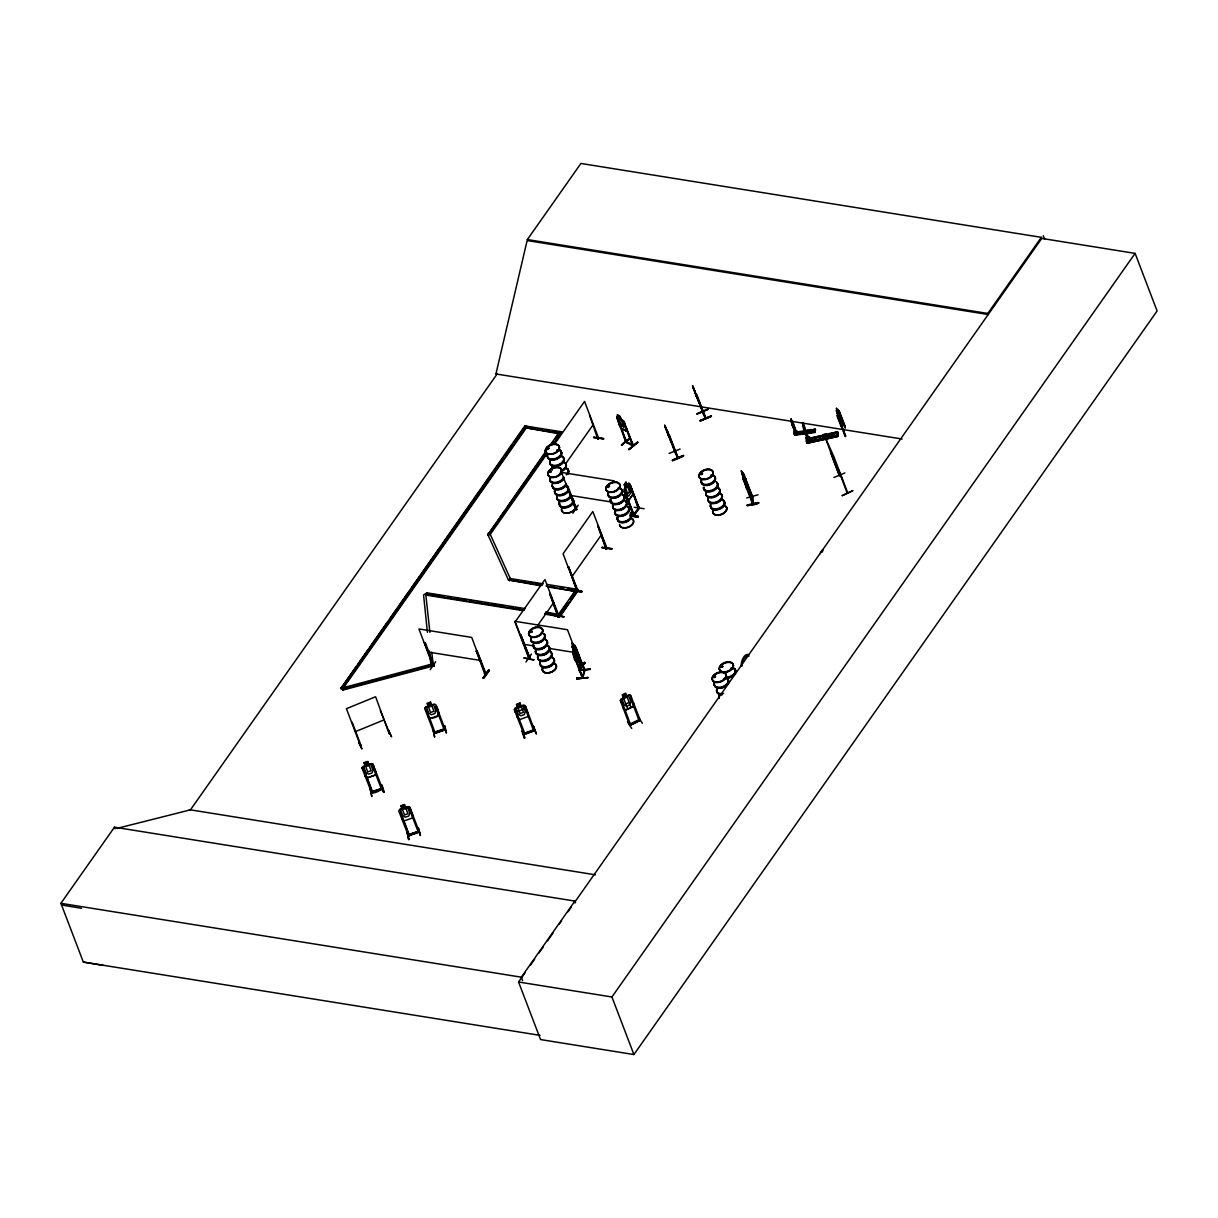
<?xml version="1.0" encoding="UTF-8"?>
<svg xmlns="http://www.w3.org/2000/svg" width="1218" height="1218" viewBox="0 0 1218 1218"><rect width="100%" height="100%" fill="white"/><g stroke="black" fill="none" stroke-linecap="round" stroke-linejoin="round"><path stroke-width="1.5" d="M790.741 419.829L791.243 418.946M794.319 432.116L795.369 432.116M794.121 431.674L794.669 433.715M432.649 665.15L433.943 664.967L432.832 664.83M432.969 666.002L418.931 628.945L471.716 637.41L485.693 674.498C487.185 672.595 482.8 673.447 485.632 673.615M432.999 664.83L434.263 665.85L433.212 665.637M484.52 673.493L485.723 673.326M529.586 657.187L528.414 657.415L529.419 657.644M528.734 658.299L529.739 658.42L521.045 635.08L520.04 635.248L520.939 635.385M575.596 509.489L576.83 509.246L575.414 508.287M580.301 665.789L581.595 665.591L580.301 665.789L580.666 666.672L577.789 658.938M580.788 666.657L577.987 658.664M794.699 434.445L815.146 431.598L794.669 434.308M815.421 430.076L794.989 433.136L794.669 431.172L796.739 430.898L796.633 434.552L796.298 433.349L794.197 433.821L796.298 433.349M794.989 433.136L815.314 429.254L813.243 429.528L812.771 432.177M795.08 432.314L794.623 435.252L814.994 432.512L815.512 429.497L794.943 432.177L794.532 434.415L815.146 431.598M815.36 430.396L794.806 432.892M815.329 430.106L794.943 432.694M527.957 716.428L528.11 713.154L528.094 716.489L519.538 719.64L517.178 717.189M375.829 771.77L375.783 774.983L367.166 777.952L364.837 775.561M438.465 715.484L438.495 712.286M807.656 437.81L807.245 437.734M794.212 432.223L794.852 433.684M794.989 432.877L794.166 431.218L794.532 432.009M528.688 657.933L530.028 658.101L520.71 635.035L529.678 658.436M528.962 658.679L514.696 621.256L567.481 629.721L574.013 646.971M576.86 590.76L577.713 590.091L568.562 567.009L576.769 590.806L577.804 590.075L577.21 590.882L563.066 553.794L592.816 511.53L607.036 548.526L606.336 547.567L605.727 548.45M554.814 443.687L584.549 401.422L598.738 438.541L598.129 439.241L597.855 437.612M606.96 548.572L606.046 549.288L606.655 548.404M845.201 436.577L838.471 418.155L845.642 435.8M838.867 418.079L838.426 418.855M839.278 411.867L845.353 427.807M806.011 437.262L806.712 441.007M805.616 438.267L807.443 437.764M634.289 515.321L625.154 492.148L633.725 516.021L633.68 514.255M633.893 515.869L639.343 508.134L630.117 485.099L638.339 508.926L638.643 507.206M845.596 436.501L837.725 415.917L836.401 408.319L840.1 416.251L840.694 422.189L839.735 421.2M836.583 410.908L836.705 409.37M836.949 411.851L837.055 410.314M842.095 420.865L840.953 417.195L842.095 420.865L841.516 426.909L837.482 417.272L838.182 409.69M841.516 426.909L841.927 420.865M576.784 678.913L588.066 677.604L576.738 678.076M588.005 677.65L576.738 678.045M582.387 677.36L573.236 651.889C572.597 645.403 573.069 660.628 575.733 660.856M584.99 670.037L575.733 647.108L584.305 670.951L584.168 669.245L585.021 670.098L582.752 678.015L573.739 654.249M430.182 669.687L435.694 661.755M525.963 661.998L531.474 654.066M578.23 505.211L572.871 513.235M627.407 721.741L631.685 728.44M790.924 419.236L790.969 420.484M521.959 731.302L524.44 738.215L522.568 731.089M522.446 731.059L524.943 737.941M522.324 730.678L524.471 738.184M751.932 496.7L752.328 495.772L753.181 504.115L742.98 477.014M753.196 503.445L752.282 503.293L752.435 496.411M752.557 503.597L752.419 496.837M370.272 789.249L371.84 796.602L370.226 789.279M408.639 839.598L407.025 831.818L408.669 839.537M409.05 838.943L407.025 831.818M432.588 730.039L433.029 729.369L434.643 737.164L433.212 729.841M625.473 487.626L624.286 484.764L626.022 482.161L624.195 484.764L625.276 487.596L623.936 491.219L628.549 500.598M839.354 474.426L839.4 475.781L825.545 438.252L833.691 456.187L847.728 492.894M361.015 745.553L352.154 722.244M380.351 710.703L389.684 733.495M547.247 448.209L548.465 447.95L546.775 448.97M548.496 448.087L547.521 447.798M548.892 448.483L548.1 447.722M550.856 471.686L550.277 472.112M557.326 449.99L557.905 450.401M557.616 449.579L557.418 450.416M530.911 632.249L530.789 631.168M530.774 632.218L530.667 631.426L530.302 632.355M531.794 631.457L531.2 631.152M531.733 631.99L531.779 631L530.606 631.975M560.189 473.102L559.747 473.421M540.701 633.406L541.629 633.193L540.701 633.771M607.325 486.972L608.909 486.073L607.889 487.337M609.411 486.393L608.437 487.459M618.805 488.144L617.754 488.677L618.5 487.855M701.964 473.863L701.02 473.406M701.766 474.335L702.055 473.284M711.19 475.934L711.053 475.005L711.708 475.583M713.931 677.482L713.778 676.553L714.433 676.98M715.362 676.766L715.042 676.157M720.767 666.718L721.985 666.018L722.015 667.068M722.898 666.611L721.543 666.018M724.969 678.03L724.04 678.746M730.967 668.362L731.714 667.692M794.669 431.172L796.739 430.898M792.888 422.189L796.222 431.811L795.75 433.593L791.913 424.519M796.602 434.141L797.014 431.903M808.052 430.441L805.905 430.517L805.418 433.166M807.976 430.228L807.488 432.877M811.873 429.71C809.985 436.425 814.172 427.564 809.803 429.984L809.331 432.634M815.314 429.254L815.04 432.192M640.013 719.534L638.963 719.99M632.233 444.966L633.284 445.012L632.523 445.727M633.177 445.012L633.573 445.895L624.027 422.463L632.507 445.849M633.497 445.849L625.397 441.236L626.539 441.434M752.587 496.594L742.295 471.884L743.269 479.496M753.166 503.978L744.32 481.049M902.081 439.013L495.939 373.956L527.364 239.565L580.91 163.456L1041.344 237.343L1041.755 238.408L574.439 902.584L575.52 902.751L574.881 901.076L114.462 827.189L60.9 903.314L83.342 962.068L103.286 965.402M674.681 450.553L674.924 452.304L664.754 425.265L666.094 429.208M677.908 457.161L677.558 456.461L677.391 457.298M678.243 457.938L669.063 434.354M702.816 411.958L701.994 411.258L706.029 418.49L696.483 394.997L697.153 395.439M703.136 412.445L692.92 387.096L705.603 418.703L705.481 417.043M572.216 646.773L572.932 644.139L572.095 646.788L577.56 660.963M572.445 646.819L572.886 645.251M572.81 647.763L573.252 646.195M573.876 647.078L574.515 645.175L572.749 651.386M573.587 650.564L574.272 648.113M575.612 655.863L576.281 653.396M576.799 678.974L588.005 677.528M579.601 670.661L585.051 662.668L579.052 670.585L590.441 669.124L579.266 670.037M583.97 670.007L584.686 669.337L582.295 678.076L584.442 670.22M802.799 422.6L804.032 429.589M533.773 660.065C514.179 655.512 528.262 659.44 534.002 659.638M581.747 591.172L581.641 591.978L571.699 590.471L581.641 591.978L581.762 591.156L571.805 589.71M638.186 517.208L631.609 516.067L638.202 517.224L638.323 516.31L630.071 515.001M638.399 516.843L630.178 515.397M523.588 733.875L534.626 729.719M598.464 437.566L597.794 439.18M528.977 658.74L529.8 657.553M529.845 658.207L529.297 658.908L528.84 657.126M558.864 615.699L558.209 616.521M559.138 616.475L558.149 617.282L559.184 616.536L544.948 579.54L515.214 621.804L529.51 658.755M576.54 589.816L577.484 589.223L576.997 589.893M633.025 515.062L633.984 514.422M638.369 508.134L638.993 507.251L638.019 508.089M363.801 769.548L362.72 769.654L363.725 769.304L372.708 792.537L371.505 792.994M382.3 788.32L371.185 792.142M382.239 788.016C380.305 787.604 381.264 790.71 382.635 789.112L372.906 764.097L368.856 764.356L370.972 764.797L372.982 770.096L372.023 772.988L368.597 774.161L365.902 772.532L363.877 767.249L365.354 765.665M445.103 728.882L434.004 732.703M426.528 709.866L425.6 710.459L426.528 709.866L435.298 733.251L434.993 731.988L444.798 728.592L445.24 729.826L436.47 706.44L435.526 707.034L436.47 706.44M409.507 835.548L400.539 812.315L399.595 812.908L400.539 812.315M640.211 720.112L629.599 725.182L630.452 723.781M630.787 724.923L630.391 724.131M630.345 697.594L631.442 697.351L630.345 697.594L639.176 720.889C641.673 717.25 635.887 724.786 629.417 724.558M638.826 719.777L639.77 719.32M582.067 676.523L582.798 677.878M626.326 442.515L620.023 424.519M808.737 441.449L837.649 435.313M547.126 448.163L548.313 448.117M556.991 450.127L557.311 450.234M549.668 471.503L549.425 472.462M532.205 631.624L530.713 632.538L530.652 631.274M700.883 473.543L700.67 474.381M730.998 668.256L731.439 668.667M626.722 696.163L628.808 696.27L630.833 701.553L629.965 704.659L626.722 706.227L624.118 704.796L622.094 699.513L623.464 697.716L620.266 700.426L629.782 725.426L630.909 724.893L630.193 723.827M620.404 700.411L621.195 698.904L629.204 694.93L630.604 695.508M742.341 472.021L752.161 497.507M514.438 709.668L515.275 708.191M371.703 792.918L361.913 767.873L365.202 765.62L364.121 762.788L367.775 761.524L368.795 764.569M361.929 767.964L362.903 766.518L371.383 763.564L372.83 764.249M424.884 708.511L425.737 707.156M523.451 733.601L524.638 733.129L525.095 734.226L516.097 711.007L515.184 711.616L516.097 711.007M523.892 734.408L534.854 730.313M524.684 733.145L534.535 729.475M534.428 729.521L534.748 730.709L525.217 705.587L523.664 704.994L515.214 708.191L514.316 709.668L524.105 734.637L523.664 733.449M632.218 445.088L626.631 441.677L625.702 442.119L616.795 416.8L619.383 425.021M819.866 553.885L820.46 553.033M358.808 742.234L361.792 748.552M361.913 748.918L358.594 742.371M821.769 552.439L822.85 550.886M424.473 642.662L434.065 666.124L425.371 642.799L424.473 642.662L433.349 665.957L342.806 690.104L342.532 689.388L342.38 687.926L430.715 664.358M598.738 438.358L597.84 439.104L589.542 415.353M433.836 665.515L434.263 665.85M593.608 437.551L603.839 438.647L593.912 437.11M576.647 509.581L567.938 486.256L567.04 486.119L576.54 509.55L575.642 509.413L561.498 472.401L614.283 480.866M485.693 674.498L476.345 650.991L477.243 651.128L486.149 674.178L485.297 673.95M477.243 651.128L476.162 651.265M576.54 509.626L575.216 508.606L576.327 508.378M484.612 673.676L484.992 674.391M483.165 677.817L488.677 669.885L483.104 677.802L483.835 678.365L489.347 670.418L488.616 669.87M483.287 678.274L489.286 670.357M576.312 589.131L557.722 615.547L558.529 617.359L549.942 593.486L558.575 616.582M568.913 567.07L568.075 567.725M606.046 549.288L597.81 525.46L606.397 549.348L606.29 548.359M554.312 615.242L564.239 616.78L553.825 615.197M601.859 547.658L612.106 548.755L602.164 547.217M559.138 616.658L558.818 615.638L558.377 616.369M528.916 658.329L529.708 657.309L528.521 657.431M630.01 516.462L631.914 513.859L631.274 513.372M574.531 650.397L572.11 643.302L574.317 646.849M573.008 643.439L571.927 643.576M578.87 670.113L584.412 662.181L585.127 662.744M580.544 665.439L581.61 666.809L578.23 657.096M579.052 670.585L584.594 662.546M340.492 687.896L342.41 688.216L526.755 426.224L527.029 426.939L342.684 688.931L340.766 688.627L524.821 425.904L561.665 431.827L554.327 443.352M340.766 688.627L356.037 666.916M358.214 663.825L368.034 649.864M370.211 646.758L387.659 621.956M389.851 618.866L396.383 609.563M398.575 606.457L408.395 592.511M411.654 587.852L419.296 576.997M421.474 573.906L440.018 547.552M443.291 542.893L471.655 502.592M473.832 499.487L480.379 490.184M482.556 487.093L492.376 473.132M494.554 470.041L503.293 457.633M505.47 454.527L512.017 445.24M514.194 442.134L524.014 428.173M427.411 632.264L423.575 594.963L426.863 592.831L525.354 608.635M522.689 610.599L426.056 595.1L426.863 592.831M495.924 523.314L488.327 534.123L546.699 450.036M548.876 446.945L559.732 431.507M498.101 520.223L504.617 510.966M507.876 506.323L525.247 481.628M527.424 478.537L544.811 453.842M551.328 444.585L553.49 441.495M555.667 438.404L558.651 433.06L525.674 427.762L558.925 433.775M546.73 454.147L490.245 534.428L488.114 535.296L546.456 453.431M552.972 444.174L561.665 431.827M565.731 463.693L593.349 424.443M540.685 585.812L509.246 580.088L510.342 578.55L543.319 583.833M509.52 580.803L510.342 578.55L508.485 580.133L510.616 579.266L489.971 533.712L488.053 533.393M382.498 789.188C358.579 795.202 379.818 793.984 381.995 788.031L381.234 788.335M433.882 732.429L435.009 732.048M445.331 729.704L434.415 733.54L445.225 729.78M443.87 728.943L444.25 730.13L445.225 729.445M633.467 514.392L633.39 515.96L638.902 508.119L629.417 483.424C626.95 482.846 627.072 487.55 626.022 482.161L627.072 485.175L628.351 484.825L630.361 490.108L630.315 493.671L628.61 496.107L626.828 495.132L624.819 489.849L625.276 487.596M628.458 483.241L624.088 489.271M638.856 508.819L630.452 485.16M537.808 625.215L553.748 602.575M571.866 576.814L601.601 534.55M632.218 491.006L632.721 494.63L628.427 500.735L632.827 494.645L629.417 483.424M634.182 507.282L644.109 508.713M567.832 602.286L559.092 614.709L545.801 611.923M570.024 599.18L576.586 589.847L578.504 590.167L559.915 616.582L544.994 614.176M559.915 616.582L578.23 589.436L546.989 584.427M408.03 834.817L419.053 831.041M633.071 515.123L638.46 508.378M408.35 835.655L419.373 831.879M417.957 831.392L418.459 832.549L409.461 809.239L410.466 808.889L409.461 809.239M408.395 835.944L419.449 832.122L409.72 807.123L408.167 806.514L399.626 809.452L398.743 810.975L408.532 835.974L408.091 834.741M527.775 240.646L988.209 314.533L987.798 313.452L1041.344 237.343M522.659 980.642L521.334 977.186L574.881 901.076M1041.755 238.408L1135.115 253.39L1157.1 310.971L633.908 1054.544L540.548 1039.563L518.563 981.997L525.019 972.832M530.393 965.204L534.687 959.084M538.98 952.978L543.289 946.873M547.582 940.768L552.957 933.125M559.397 923.96L561.544 920.899M567.999 911.749L571.227 907.166M633.908 1054.544L611.923 996.979L1135.115 253.39M693.895 389.699L692.555 385.741L703.091 412.46M678.182 457.938L675.016 451.482M606.549 548.511L597.81 525.46M577.195 590.106L568.562 567.009M577.256 590.791L577.028 589.131M546.882 449.122L547.232 448.041M548.313 448.772L548.313 447.889M550.369 471.427L549.607 472.005L550.703 471.412M551.221 471.929L549.836 472.493M607.767 486.195L607.66 487.428M702.436 473.969L700.837 474.487M722.198 665.941L721.041 666.535M722.685 666.703L721.3 667.281M638.856 508.15L633.771 514.483M634.304 515.26L633.345 515.914L624.012 491.159M520.101 703.075L516.645 704.552L517.726 707.384L516.234 708.922L518.259 714.205L520.939 715.803L524.349 714.555L525.293 711.616L523.283 706.318L521.091 706.044L520.101 703.075L516.462 704.415L517.574 707.323L515.305 708.267M402.153 808.691L400.692 810.259L402.701 815.542L405.411 817.187L408.822 815.999L409.796 813.106L407.771 807.823L405.579 807.504L404.589 804.535L400.935 805.874L402.031 808.706M633.832 515.244L625.154 492.148M806.118 431.202L806.59 432.283L807.412 431.142M752.161 496.807L752.724 504.252L743.163 479.496M618.485 417.713L617.404 414.881L619.886 416.221L620.967 419.053M617.298 418.84L626.889 442.225M616.704 416.876L623.829 421.382L633.284 446.138L625.839 442.195M619.201 425.067L621.043 428.294L626.874 431.431L626.646 429.071M623.829 421.382L622.474 419.982M624.697 422.829L623.723 422.707M621.134 428.218L626.966 431.355M629.934 437.978L621.408 444.966M630.01 438.343L621.53 445.331L629.706 438.191M629.006 449.031C655.817 427.746 610.903 464.697 637.486 442.043M629.188 449.503L637.669 442.439M360.178 744.579L360.878 744.883M389.151 733.693L375.601 696.742L346.43 708.693L360.513 745.736M607.934 486.073L607.995 486.911M607.98 486.119L608.437 487.185M715.149 676.751L714.281 676.325M715.057 677.117L714.936 676.036M752.648 497.446L743.802 473.65M593.623 437.414L603.565 438.952M601.89 547.521L611.817 549.059M554.023 615.532L563.812 616.719M806.316 431.081L806.194 432.268M807.153 431.872L806.316 432.131M533.682 730.693L524.943 707.704L525.948 707.323L524.943 707.704M534.732 730.678L524.121 734.667M573.906 647.169L574.637 646.804L577.149 655.665L576.479 658.131L575.246 657.172M550.064 471.138L550.277 472.051M531.733 632.157L530.713 632.386M721.513 665.926L720.767 667.099M433.943 732.368L435.298 733.206M371.125 791.791L381.234 788.67M419.22 832.244L418.931 831.072M581.047 666.307L581.762 666.368M581.61 666.809L578.032 657.37M626.676 696.072L629.158 694.869L630.696 695.417L640.272 720.432L629.843 725.349L629.386 724.299M623.829 698.675L627.072 697.107M625.854 703.958L629.097 702.39M625.443 710.079L633.604 706.349L625.397 710.216L623.129 707.962M621.865 701.644L620.906 702.101L622.017 701.857L630.741 725.014M638.262 717.067L642.373 723.233M629.478 724.208L638.704 719.838M409.309 835.7L400.6 812.558M703.091 412.628L693.27 387.705M695.28 392.226L694.58 390.811L695.478 392.866M695.737 395.058L699.65 403.676L699.01 401.468M665.165 426.924L667.966 434.628M665.698 427.488L675.29 452.137M697.031 414.12L707.917 409.507M665.089 427.076L667.586 431.69M668.225 433.501L667.479 431.735M700.167 420.438C734.149 406.721 677.421 430.517 711.084 415.932M667.936 434.567L671.849 443.185L671.209 440.977M700.365 420.941L711.251 416.358L700.32 420.849M669.124 453.416L680.116 449.016M672.382 459.993C706.181 445.986 650.047 470.452 683.283 455.441M672.549 460.404L683.435 455.806M672.701 460.739L683.602 456.187M388.496 730.13L391.587 736.844L388.192 730.13M389.288 732.673L388.953 733.388M830.509 452.396L839.461 475.766L838.989 474.898M838.502 470.026L847.317 493.366M844.896 472.949L833.965 477.456M842.186 495.559L852.935 490.58L842.262 495.741M355.214 731.714L384.401 719.762M626.022 441.829L626.57 442.53M521.121 706.12L525.125 705.74L528.003 713.291M515.305 712.271L526.222 708.237M430.593 702.086L426.939 703.425L428.188 706.303L426.696 707.81L428.706 713.093L431.416 714.722L434.826 713.55L435.8 710.657L433.775 705.359L431.583 705.055L430.609 702.162M430.015 718.316C441.221 717.524 439.789 713.017 435.724 704.659L434.171 704.05L425.63 706.988L424.747 708.526L434.324 733.556M438.571 715.468L429.984 718.513L427.655 716.123M444.935 725.745L446.443 733.099L444.205 725.517M364.136 762.864L367.775 761.524M372.647 766.229L373.652 765.878L372.723 766.472L381.645 789.523M375.631 774.846L367.227 777.83L364.928 775.424M383.533 792.065L381.386 784.955M401.103 805.935L404.528 804.748M399.732 809.605L402.184 808.767L401.072 805.859M405.609 807.58L409.629 807.275M401.651 818.587L403.98 820.962L412.567 817.917L412.613 814.705L409.613 807.199M418.124 831.666L419.129 831.285L408.883 834.513M701.827 474.441L701.05 474.548M348.059 687.211L342.654 688.642L342.806 690.104M351.667 686.236L357.072 684.805M360.68 683.831L375.098 679.994M384.127 677.589L389.532 676.142M402.153 672.778L416.571 668.926M420.18 667.966L430.989 665.089M342.532 689.388L433.075 665.226M742.295 471.884L742.584 473.726L741.336 470.742L745.873 484.566L745.096 483.531M741.64 473.193L753.135 503.46M742.706 477.654L742.828 474.7L745.005 482.298M758.038 494.797L746.68 497.934M747.076 505.166C755.83 506.399 768.254 498.786 747.076 505.181M758.601 502.775L747.243 505.683L758.616 503.171M116.928 828.407L190.45 809.848L497.096 374.033L496.015 373.85M371.597 792.979L371.292 791.715L372.206 791.487M802.738 422.585L808.767 438.221L808.767 440.779L803.515 428.98L802.555 422.646L804.519 426.604M823.216 434.856L823.338 438.998L823.216 434.856C829.428 430.015 825.408 445.012 826.337 434.171M829.108 433.562L829.23 437.704L829.108 433.562L832.351 433.166M834.315 436.257L834.315 432.405L837.436 431.72L837.695 432.847M808.676 438.617L837.619 432.223M808.737 438.982L837.619 432.969M806.925 440.124L837.695 432.664M823.216 436.044L806.712 439.835L805.737 437.323M826.763 435.374L835.807 433.304M834.071 434.141L826.839 435.724L834.071 434.202M809.376 440.459L806.255 441.144L809.376 440.155L809.833 441.358L809.376 436.623L809.94 441.951L809.376 440.155M806.712 442.043L837.725 435.268M808.767 442.058L837.725 435.679L806.879 442.85L806.255 440.84M837.588 435.1L806.818 442.652L806.712 438.8L837.695 432.07L837.71 436.486L806.955 443.276L806.955 441.936M806.971 443.261L837.725 436.47M836.203 410.877L837.405 413.678M837.162 415.445L837.603 417.256M840.39 424.869L841.608 426.726M550.262 471.138L551.312 471.29M721.711 665.926L722.594 665.957M713.961 677.345L714.722 677.254L713.931 676.919M714.433 677.573L715.651 676.294M790.878 420.819L792.4 425.691M793.04 422.159L792.081 421.398L792.842 421.733M791.928 423.148L790.969 421.093M793.055 422.737L793.466 424.031M792.857 426.559L795.902 433.578M796.222 431.811L793.314 424.062M794.227 433.623L794.578 434.826L815.086 431.964M572.704 651.326L572.825 653.244M579.174 670.357L590.304 669.413M677.589 456.552L678 457.405M536.057 733.434L533.56 726.491M381.645 785.321L383.761 792.431L381.493 784.971M382.117 785.184L384.218 792.279M418.231 827.966L420.438 835.548L418.2 827.966M418.459 828.331L420.347 835.091M824.053 437.064L825.789 435.526M705.648 417.865L696.863 394.845M576.723 509.246L575.825 509.139L567.04 486.119M571.927 590.03L581.945 591.628M549.79 594.247L558.179 617.313M580.727 666.642L581.61 666.748M433.075 664.83L433.836 664.998M433.075 665.972L433.973 666.109M485.845 674.437L484.84 674.285L476.345 650.991M527.364 239.565L987.798 313.452M527.029 426.939L524.821 425.904M530.698 427.533L534.352 428.112M538.021 428.706L541.69 429.284M545.344 429.878L549.014 430.472M552.683 431.05L556.352 431.644M570.298 495.421L612.152 502.136M630.056 515.077L638.293 516.402M514.27 579.859L517.939 580.438M521.609 581.032L525.278 581.625M528.932 582.204L532.601 582.798M536.27 583.376L539.924 583.97M550.932 585.736L554.586 586.33M560.082 587.213L563.751 587.792M567.421 588.385L571.09 588.964M509.246 580.088L542.238 585.386M545.908 585.965L575.49 591.4L548.009 586.985M427.137 593.562L443.87 596.241M447.585 596.835L451.299 597.429M455.014 598.023L458.729 598.632M462.444 599.226L466.159 599.819M469.874 600.413L473.589 601.007M477.319 601.601L481.034 602.21M484.749 602.803L488.464 603.397M492.179 603.991L495.893 604.585M499.608 605.179L505.181 606.077M508.911 606.671L512.626 607.28M516.341 607.873L520.056 608.467M546.075 612.639L549.79 613.233M553.505 613.826L557.22 614.435M429.893 632.386L425.782 594.384L524.273 610.188M544.705 613.461L559.641 615.851M523.496 644.276L534.413 646.027M548.968 648.372L572.627 652.163M427.731 651.98L480.501 660.445M189.369 809.681L595.435 874.828M60.9 903.314L521.334 977.186M518.563 981.997L611.923 996.979M83.342 962.068L540.031 1035.361M61.539 904.989L81.484 908.308M633.177 446.169L624.027 422.463M574.394 645.19L584.716 670.829M702.649 473.498L702.207 473.421M547.08 449.092L548.618 448.894L548.511 447.798M608.65 485.967L609.487 486.286M825.667 435.633L823.566 436.927M823.794 436.988L825.408 437.034L825.911 435.694M837.71 435.892L837.436 431.72M444.326 730.054L435.45 706.79M617.435 415.094L619.749 416.343L622.428 420.789L624.073 427.67L619.658 423.499L617.404 414.881M582.92 677.238L582.006 677.162M825.88 435.77L824.053 435.587L823.688 437.095M401.742 818.45L403.98 820.962M626.783 498.695L628.534 500.75M575.886 660.75L577.165 662.607M575.764 660.75C578.124 666.825 579.844 654.827 577.911 652.955M746.162 487.017C749.618 496.944 743.01 461.942 747.076 489.103L746.04 487.048M692.555 385.741L693.621 387.948M695.965 395.028L696.97 397.068M695.432 393.947L697.838 399.337L697.503 398.149M702.39 412.126L705.572 418.627M664.754 425.265L665.82 427.457M667.616 431.751L666.901 430.274L667.677 432.375M668.164 434.537L669.169 436.897M671.971 443.139L667.631 433.456M674.589 451.634L677.802 458.212L668.332 433.425M791.198 419.114L792.248 421.382M834.33 461.272L842.475 479.207M487.839 534.58L508.485 580.133M804.291 430.274L808.524 440.84L804.291 426.65M1043.263 235.683L1044.587 239.139M839.324 411.151L845.399 427.107M845.018 427.183L838.167 409.568L844.972 427.883M836.522 408.289L837.634 411.303M832.244 436.714L832.244 432.862M631.046 707.491L625.717 693.179L622.231 694.854L627.803 709.059M574.987 645.494L577.88 653.031M572.81 644.155L578.23 658.496M572.11 643.302L573.419 646.712M572.277 646.788L573.358 649.62M572.871 653.198L582.326 678M533.301 729.932L533.712 731.013M430.868 665.82L431.142 666.535L429.33 650.899M372.799 764.173L375.707 771.801M342.38 687.926L342.684 688.931M364.273 762.833L365.37 765.741M363.725 769.304L372.708 792.537M114.462 827.189L115.101 828.879M671.088 441.023L671.849 443.185M669.702 437.673L670.037 438.845M431.735 652.178L433.349 665.957M626.554 429.01L626.768 431.309M741.945 472.751L742.051 474.228M741.457 470.711L741.701 473.284M633.558 702.938L633.604 706.349M714.524 476.74A7.369 4.598 -20.9 0 1 709.439 485.038A7.369 4.598 -20.9 0 1 701.598 480.836M715.408 481.293A7.369 4.598 -20.9 0 1 713.246 489.59A7.369 4.598 -20.9 0 1 703.395 487.413M716.96 483.089A7.369 4.598 -20.9 0 1 711.875 491.387A7.369 4.598 -20.9 0 1 704.019 487.2M717.707 487.322A7.369 4.598 -20.9 0 1 714.661 496.015A7.369 4.598 -20.9 0 1 705.922 492.163M716.915 482.663A7.475 4.674 -20.9 0 1 712.667 490.763A7.475 4.674 -20.9 0 1 703.547 488.144M716.793 482.343A7.475 4.674 -20.9 0 1 712.545 490.428A7.475 4.674 -20.9 0 1 703.425 487.809M713.2 475.248A7.475 4.674 -20.9 0 1 710.109 484.079A7.475 4.674 -20.9 0 1 701.218 480.151M712.987 474.944A7.369 4.598 -20.9 0 1 710.81 483.241A7.369 4.598 -20.9 0 1 700.974 481.064M714.494 476.314A7.475 4.674 -20.9 0 1 709.318 484.734A7.475 4.674 -20.9 0 1 701.355 480.471M717.844 487.672A7.369 4.598 -20.9 0 1 715.682 495.97A7.369 4.598 -20.9 0 1 705.846 493.838A7.369 4.598 -20.9 0 0 715.682 495.97A7.369 4.598 -20.9 0 0 717.859 487.718M722.548 499.7A7.475 4.674 -20.9 0 1 719.457 508.545A7.475 4.674 -20.9 0 1 710.566 504.617M720.31 494.112A7.369 4.598 -20.9 0 1 718.133 502.41A7.369 4.598 -20.9 0 1 708.297 500.233M722.335 499.41A7.369 4.598 -20.9 0 1 719.29 508.104A7.369 4.598 -20.9 0 1 710.536 504.237M712.834 510.266A7.369 4.598 -20.9 0 0 720.675 514.453A7.369 4.598 -20.9 0 0 725.776 506.17A7.384 4.613 -20.9 0 1 720.736 514.62A7.384 4.613 -20.9 0 1 712.865 510.418M722.67 500.035A7.475 4.674 -20.9 0 1 719.579 508.865A7.475 4.674 -20.9 0 1 710.688 504.937M720.127 493.351A7.475 4.674 -20.9 0 1 717.021 502.181A7.475 4.674 -20.9 0 1 708.145 498.253M719.899 493.062A7.369 4.598 -20.9 0 1 716.854 501.755A7.369 4.598 -20.9 0 1 708.1 497.888M718.072 488.266A7.369 4.598 -20.9 0 1 715.895 496.563A7.369 4.598 -20.9 0 1 706.059 494.386M720.249 493.686A7.475 4.674 -20.9 0 1 717.158 502.516A7.475 4.674 -20.9 0 1 708.267 498.588M724.756 505.79A7.369 4.598 -20.9 0 1 721.711 514.483A7.369 4.598 -20.9 0 1 712.972 510.616M717.965 487.931A7.384 4.613 -20.9 0 1 715.788 496.259A7.384 4.613 -20.9 0 1 705.907 494.066M722.731 500.476A7.369 4.598 -20.9 0 1 721.391 508.302A7.369 4.598 -20.9 0 1 710.977 507.769M545.299 639.435A7.475 4.674 -20.9 0 1 542.193 648.265A7.475 4.674 -20.9 0 1 533.301 644.352M544.187 634.578A7.369 4.598 -20.9 0 1 539.102 642.876A7.369 4.598 -20.9 0 1 531.261 638.689M545.07 639.145A7.369 4.598 -20.9 0 1 542.893 647.443A7.369 4.598 -20.9 0 1 533.058 645.266M547.598 643.104A7.369 4.598 -20.9 0 1 539.681 649.651A7.369 4.598 -20.9 0 1 533.682 645.038M546.623 640.942A7.369 4.598 -20.9 0 1 547.339 641.932M547.369 645.175A7.369 4.598 -20.9 0 1 545.207 653.457A7.384 4.613 -20.9 0 1 535.387 651.432M535.357 651.28A7.369 4.598 -20.9 0 0 545.207 653.457A7.384 4.613 -20.9 0 0 547.445 645.296M546.577 640.501A7.475 4.674 -20.9 0 1 541.401 648.935A7.475 4.674 -20.9 0 1 533.438 644.672M544.02 633.832A7.475 4.674 -20.9 0 1 539.772 641.916A7.475 4.674 -20.9 0 1 530.652 639.298M543.791 633.512A7.369 4.598 -20.9 0 1 539.604 641.49A7.369 4.598 -20.9 0 1 530.622 638.902M544.141 634.152A7.475 4.674 -20.9 0 1 538.98 642.586A7.475 4.674 -20.9 0 1 531.002 638.323M547.506 645.525A7.369 4.598 -20.9 0 1 544.461 654.218A7.369 4.598 -20.9 0 1 535.707 650.351M552.211 657.553A7.475 4.674 -20.9 0 1 549.12 666.383A7.475 4.674 -20.9 0 1 540.229 662.455M551.115 652.696A7.369 4.598 -20.9 0 1 546.928 660.658A7.369 4.598 -20.9 0 1 537.945 658.085M553.855 658.968A7.369 4.598 -20.9 0 1 547.11 666.52A7.369 4.598 -20.9 0 1 540.198 662.074M551.982 657.248A7.369 4.598 -20.9 0 1 553.124 657.979M553.535 659.045A7.369 4.598 -20.9 0 1 549.348 667.007A7.369 4.598 -20.9 0 1 540.381 664.434M554.297 663.277A7.369 4.598 -20.9 0 1 551.236 671.971A7.369 4.598 -20.9 0 1 542.497 668.103A7.384 4.613 -20.9 0 0 551.297 672.123A7.384 4.613 -20.9 0 0 554.357 663.399M552.333 657.872A7.475 4.674 -20.9 0 1 550.125 666.307A7.475 4.674 -20.9 0 1 540.122 664.099M549.775 651.188A7.475 4.674 -20.9 0 1 546.684 660.034A7.475 4.674 -20.9 0 1 537.793 656.106M549.562 650.899A7.369 4.598 -20.9 0 1 546.517 659.593A7.369 4.598 -20.9 0 1 537.762 655.726M548.876 646.849A7.369 4.598 -20.9 0 1 543.776 655.132A7.369 4.598 -20.9 0 1 535.935 650.945M547.628 645.784A7.384 4.613 -20.9 0 1 544.583 654.508A7.384 4.613 -20.9 0 1 535.798 650.625M554.418 663.627A7.369 4.598 -20.9 0 1 551.373 672.321A7.369 4.598 -20.9 0 1 542.634 668.454M549.912 651.523A7.475 4.674 -20.9 0 1 547.704 659.943A7.475 4.674 -20.9 0 1 537.701 657.735M721.939 694.138A7.475 4.674 -20.9 0 1 716.763 689.373M727.648 679.598A7.369 4.598 -20.9 0 1 723.462 687.561A7.369 4.598 -20.9 0 1 714.494 684.988M723.659 693.453A7.384 4.598 -20.9 0 1 716.717 688.992M722.228 694.762A7.369 4.598 -20.9 0 1 716.93 691.352M719.077 697.488A7.369 4.598 -20.9 0 1 719.046 695.021M722.061 694.473A7.475 4.674 -20.9 0 1 716.9 689.692M726.324 678.106A7.475 4.674 -20.9 0 1 723.233 686.937A7.475 4.674 -20.9 0 1 714.342 683.009M726.111 677.802A7.369 4.598 -20.9 0 1 723.066 686.495A7.369 4.598 -20.9 0 1 714.311 682.643M726.446 678.426A7.475 4.674 -20.9 0 1 723.355 687.272A7.475 4.674 -20.9 0 1 714.464 683.344M719.229 697.884A7.369 4.598 -20.9 0 1 719.183 695.417M719.107 697.64A7.384 4.613 -20.9 0 1 719.077 695.173M719.29 698.112A7.384 4.613 -20.9 0 1 719.244 695.63M734.363 668.408A7.369 4.598 -20.9 0 1 733.936 673.813A7.369 4.598 -20.9 0 1 726.522 677.208M733.632 668.743A7.369 4.598 -20.9 0 1 734.85 674.239A7.369 4.598 -20.9 0 1 726.933 678.274M733.571 668.301A7.475 4.674 -20.9 0 1 734.804 673.889A7.475 4.674 -20.9 0 1 726.765 677.984M733.449 667.982A7.475 4.674 -20.9 0 1 734.682 673.569A7.475 4.674 -20.9 0 1 726.644 677.665M741.138 666.429A9.942 5.222 -81.3 0 1 749.131 654.873M742.112 665.957A8.298 4.37 -81.3 0 1 748.781 656.319M622.474 494.386A7.475 4.674 -20.9 0 1 619.383 503.232A7.475 4.674 -20.9 0 1 610.492 499.304M620.236 488.799A7.369 4.598 -20.9 0 1 617.191 497.507A7.369 4.598 -20.9 0 1 608.437 493.64M623.388 494.828A7.369 4.598 -20.9 0 1 618.302 503.11A7.369 4.598 -20.9 0 1 610.462 498.923M624.529 496.883A7.369 4.598 -20.9 0 1 617.785 504.435A7.369 4.598 -20.9 0 1 610.873 499.989M622.657 495.163A7.369 4.598 -20.9 0 1 623.799 495.893M625.702 500.857A7.369 4.598 -20.9 0 1 620.601 509.139A7.369 4.598 -20.9 0 1 612.761 504.952M622.596 494.721A7.475 4.674 -20.9 0 1 619.505 503.552A7.475 4.674 -20.9 0 1 610.614 499.624M620.053 488.037A7.475 4.674 -20.9 0 1 616.947 496.868A7.475 4.674 -20.9 0 1 608.071 492.94M620.982 488.464A7.384 4.598 -20.9 0 1 615.882 496.777A7.384 4.598 -20.9 0 1 608.026 492.574M620.175 488.357A7.475 4.674 -20.9 0 1 617.084 497.203A7.475 4.674 -20.9 0 1 608.193 493.275M625.824 501.207A7.369 4.598 -20.9 0 1 620.738 509.489A7.369 4.598 -20.9 0 1 612.913 505.348M612.898 505.303A7.369 4.598 -20.9 0 0 620.738 509.489A7.369 4.598 -20.9 0 0 625.839 501.237M630.543 513.235A7.475 4.674 -20.9 0 1 625.382 521.669A7.475 4.674 -20.9 0 1 617.404 517.406M628.29 507.647A7.369 4.598 -20.9 0 1 622.276 516.188A7.369 4.598 -20.9 0 1 616.049 510.433M630.315 512.93A7.369 4.598 -20.9 0 1 625.215 521.228A7.369 4.598 -20.9 0 1 617.374 517.041M630.711 513.996A7.369 4.598 -20.9 0 1 624.697 522.537A7.369 4.598 -20.9 0 1 618.47 516.782M631.472 518.229A7.369 4.598 -20.9 0 1 629.295 526.526A7.369 4.598 -20.9 0 1 619.46 524.349M630.665 513.57A7.475 4.674 -20.9 0 1 624.56 522.248A7.475 4.674 -20.9 0 1 618.226 516.402M628.123 506.886A7.475 4.674 -20.9 0 1 622.946 515.321A7.475 4.674 -20.9 0 1 614.983 511.058M627.879 506.581A7.369 4.598 -20.9 0 1 622.794 514.879A7.369 4.598 -20.9 0 1 614.953 510.677M624.91 501.07A7.369 4.598 -20.9 0 1 621.865 509.763A7.369 4.598 -20.9 0 1 613.126 505.896M628.244 507.221A7.475 4.674 -20.9 0 1 623.068 515.64A7.475 4.674 -20.9 0 1 615.105 511.377M625.961 501.466A7.384 4.613 -20.9 0 1 620.845 509.794A7.384 4.613 -20.9 0 1 612.974 505.577M631.609 518.579A7.369 4.598 -20.9 0 1 629.432 526.876A7.369 4.598 -20.9 0 1 619.581 524.699M566.355 483.805A7.475 4.674 -20.9 0 1 557.6 489.225A7.475 4.674 -20.9 0 1 552.439 484.459M564.086 478.141A7.369 4.598 -20.9 0 1 555.469 483.485A7.369 4.598 -20.9 0 1 550.384 478.796M566.096 483.439A7.369 4.598 -20.9 0 1 557.494 488.783A7.369 4.598 -20.9 0 1 552.409 484.079M566.522 484.505A7.384 4.598 -20.9 0 1 558.803 489.773A7.384 4.598 -20.9 0 1 552.576 486.439M568.38 489.453A7.354 4.583 -20.9 0 1 559.793 494.782A7.354 4.583 -20.9 0 1 554.708 490.093M566.477 484.125A7.475 4.674 -20.9 0 1 558.651 489.469A7.475 4.674 -20.9 0 1 552.333 486.089M563.919 477.441A7.475 4.674 -20.9 0 1 555.18 482.876A7.475 4.674 -20.9 0 1 550.003 478.095M563.69 477.075A7.384 4.598 -20.9 0 1 555.058 482.435A7.384 4.598 -20.9 0 1 549.957 477.73M568.593 489.88A7.384 4.613 -20.9 0 1 559.945 495.239A7.384 4.613 -20.9 0 1 554.845 490.519M564.056 477.776A7.475 4.674 -20.9 0 1 556.23 483.12A7.475 4.674 -20.9 0 1 549.912 479.74M568.486 489.606A7.384 4.613 -20.9 0 1 559.838 494.98A7.384 4.613 -20.9 0 1 554.738 490.26M570.603 495.193A7.384 4.598 -20.9 0 1 561.102 500.537A7.384 4.598 -20.9 0 1 557.57 494.523M571.333 497.66A7.475 4.674 -20.9 0 1 568.243 506.49A7.475 4.674 -20.9 0 1 559.351 502.562M571.212 494.965A7.369 4.598 -20.9 0 1 563.295 501.511A7.369 4.598 -20.9 0 1 557.296 496.898M572.247 498.086A7.369 4.598 -20.9 0 1 566.248 506.627A7.369 4.598 -20.9 0 1 560.006 500.872M571.531 498.406A7.384 4.598 -20.9 0 1 568.486 507.13A7.384 4.598 -20.9 0 1 559.717 503.247M574.637 504.237A7.384 4.613 -20.9 0 1 569.522 512.565A7.384 4.613 -20.9 0 1 561.65 508.363M571.455 497.979A7.475 4.674 -20.9 0 1 568.364 506.81A7.475 4.674 -20.9 0 1 559.473 502.897M570.846 495.559A7.475 4.674 -20.9 0 1 562.092 500.979A7.475 4.674 -20.9 0 1 556.931 496.213M568.745 490.412A7.354 4.583 -20.9 0 1 561.072 495.665A7.354 4.583 -20.9 0 1 554.86 492.346M571.196 494.569A7.475 4.674 -20.9 0 1 563.142 501.222A7.475 4.674 -20.9 0 1 557.052 496.533M574.713 504.465A7.384 4.613 -20.9 0 1 569.613 512.793A7.384 4.613 -20.9 0 1 561.726 508.576M568.669 490.078A7.384 4.613 -20.9 0 1 561.863 495.178A7.384 4.613 -20.9 0 1 554.951 493.199M561.879 456.217A7.475 4.674 -20.9 0 1 558.788 465.048A7.475 4.674 -20.9 0 1 549.897 461.12M559.641 450.63A7.369 4.598 -20.9 0 1 558.286 458.455A7.369 4.598 -20.9 0 1 547.887 457.922M561.65 455.913A7.369 4.598 -20.9 0 1 558.605 464.606A7.369 4.598 -20.9 0 1 549.866 460.739M562.077 456.963A7.384 4.598 -20.9 0 1 559.899 465.276A7.384 4.598 -20.9 0 1 550.034 463.099M564.041 462.079A7.384 4.613 -20.9 0 1 560.98 470.803M552.226 469.402A7.384 4.613 -20.9 0 1 552.196 466.92M562 456.537A7.475 4.674 -20.9 0 1 558.91 465.367A7.475 4.674 -20.9 0 1 550.018 461.439M559.443 449.853A7.475 4.674 -20.9 0 1 556.352 458.684A7.475 4.674 -20.9 0 1 547.461 454.771M559.245 449.549A7.384 4.598 -20.9 0 1 556.184 458.257A7.384 4.598 -20.9 0 1 547.415 454.39M559.58 450.188A7.475 4.674 -20.9 0 1 556.474 459.019A7.475 4.674 -20.9 0 1 547.598 455.09M564.117 462.277A7.384 4.613 -20.9 0 1 561.056 471.016M552.317 469.615A7.384 4.613 -20.9 0 1 552.272 467.133M566.081 464.256A7.384 4.613 -20.9 0 1 562.853 470.392M552.409 469.859A7.384 4.613 -20.9 0 1 552.363 467.377M564.208 462.52A7.384 4.613 -20.9 0 1 565.35 463.266M567.527 468.702A7.475 4.674 -20.9 0 1 566.477 474.807M566.492 468.291A7.475 4.674 -20.9 0 1 567.725 473.878M567.299 468.397A7.384 4.598 -20.9 0 1 566.263 474.411M564.299 462.886A7.354 4.583 -20.9 0 1 561.27 471.564M566.553 468.732A7.369 4.598 -20.9 0 1 567.771 474.228M837.832 411.882L838.715 416.099L837.573 415.597L840.1 422.281L839.202 417.317L840.359 418.642L840.42 417.865L837.832 411.882M837.984 412.247L839.841 419.921L837.984 412.247M822.637 549.851L820.841 552.439L822.729 549.82M625.869 483.257L625.123 485.754L625.869 483.257M627.437 486.119L625.732 488.555L627.742 493.838L629.447 491.402L627.437 486.119M409.081 834.756L408 835.167L409.172 834.756M625.23 694.077L623.144 695.082L623.509 696.026L625.595 695.021L625.23 694.077M707.81 409.187L696.924 413.876L707.795 409.187M519.584 703.913L517.406 704.72L517.772 705.664L519.949 704.857L519.584 703.913M521.456 706.988L518.061 708.252L520.086 713.535L523.481 712.286L521.456 706.988M430.076 702.893L427.868 703.654L428.234 704.598L430.426 703.852L430.076 702.893M431.948 705.998L428.523 707.171L430.548 712.469L433.958 711.282L431.948 705.998M367.257 762.331L365.065 763.092L365.43 764.036L367.623 763.275L367.257 762.331M369.13 765.437L365.72 766.609L367.729 771.908L371.155 770.72L369.13 765.437M404.071 805.357L401.864 806.118L402.229 807.062L404.437 806.301L404.071 805.357M405.944 808.447L402.519 809.635L404.543 814.918L407.954 813.731L405.944 808.447M536.285 733.784L533.469 726.476L536.285 733.784M619.52 416.586L618.028 415.795L619.871 417.53L619.52 416.586M621.195 420.119L618.881 418.87L620.891 424.169L623.205 425.402L621.195 420.119M702.527 479.055A7.369 4.598 -20.9 0 0 713.078 472.508A7.369 4.598 -20.9 0 0 702.405 470.803A7.369 4.598 -20.9 0 0 702.527 479.055M702.74 479.603A7.369 4.598 -20.9 0 0 713.276 473.056A7.369 4.598 -20.9 0 0 702.619 471.351A7.369 4.598 -20.9 0 0 702.74 479.603M702.603 479.298A7.384 4.613 -20.9 0 0 713.185 472.721A7.384 4.613 -20.9 0 0 702.481 471.001A7.384 4.613 -20.9 0 0 702.603 479.298M532.19 636.892A7.369 4.598 -20.9 0 0 542.726 630.345A7.369 4.598 -20.9 0 0 532.068 628.64A7.369 4.598 -20.9 0 0 532.19 636.892A7.384 4.598 -20.9 0 0 542.756 630.376A7.384 4.598 -20.9 0 0 532.068 628.671A7.384 4.598 -20.9 0 0 532.19 636.938M532.403 637.44A7.369 4.598 -20.9 0 0 542.939 630.894A7.369 4.598 -20.9 0 0 532.266 629.188A7.369 4.598 -20.9 0 0 532.403 637.44M715.651 681.913A7.369 4.598 -20.9 0 0 726.187 675.366A7.369 4.598 -20.9 0 0 715.529 673.661A7.369 4.598 -20.9 0 0 715.651 681.913M715.864 682.461A7.369 4.598 -20.9 0 0 726.4 675.914A7.369 4.598 -20.9 0 0 715.727 674.209A7.369 4.598 -20.9 0 0 715.864 682.461M715.727 682.171A7.384 4.613 -20.9 0 0 726.309 675.594A7.384 4.613 -20.9 0 0 715.605 673.874A7.384 4.613 -20.9 0 0 715.727 682.171M722.776 671.788A7.369 4.598 -20.9 0 0 733.312 665.241A7.369 4.598 -20.9 0 0 722.655 663.536A7.369 4.598 -20.9 0 0 722.776 671.788M722.99 672.336A7.369 4.598 -20.9 0 0 733.525 665.789A7.369 4.598 -20.9 0 0 722.853 664.084A7.369 4.598 -20.9 0 0 722.99 672.336M722.853 672.047A7.384 4.613 -20.9 0 0 733.434 665.47A7.384 4.613 -20.9 0 0 722.731 663.749A7.384 4.613 -20.9 0 0 722.853 672.047M609.365 491.889A7.384 4.613 -20.9 0 0 619.947 485.327A7.384 4.613 -20.9 0 0 609.244 483.607A7.384 4.613 -20.9 0 0 609.365 491.889M609.594 492.392A7.354 4.583 -20.9 0 0 620.114 485.86A7.354 4.583 -20.9 0 0 609.472 484.155A7.354 4.583 -20.9 0 0 609.594 492.392M609.457 492.102A7.384 4.613 -20.9 0 0 620.038 485.525A7.384 4.613 -20.9 0 0 609.32 483.805A7.384 4.613 -20.9 0 0 609.457 492.102M551.312 477.045A7.384 4.613 -20.9 0 0 561.894 470.468A7.384 4.613 -20.9 0 0 551.191 468.763A7.384 4.613 -20.9 0 0 551.312 477.045M551.541 477.547A7.354 4.583 -20.9 0 0 562.061 471.016A7.354 4.583 -20.9 0 0 551.404 469.311A7.354 4.583 -20.9 0 0 551.541 477.547M551.389 477.243A7.384 4.613 -20.9 0 0 561.97 470.681A7.384 4.613 -20.9 0 0 551.267 468.96A7.384 4.613 -20.9 0 0 551.389 477.243M548.846 453.903A7.384 4.613 -20.9 0 0 559.427 447.341A7.384 4.613 -20.9 0 0 548.724 445.621A7.384 4.613 -20.9 0 0 548.846 453.903M548.983 454.192A7.354 4.583 -20.9 0 0 559.504 447.661A7.354 4.583 -20.9 0 0 548.861 445.955A7.354 4.583 -20.9 0 0 548.983 454.192A7.354 4.583 -20.9 0 0 559.519 447.691A7.354 4.583 -20.9 0 0 548.861 445.971A7.354 4.583 -20.9 0 0 548.998 454.223"/></g></svg>
